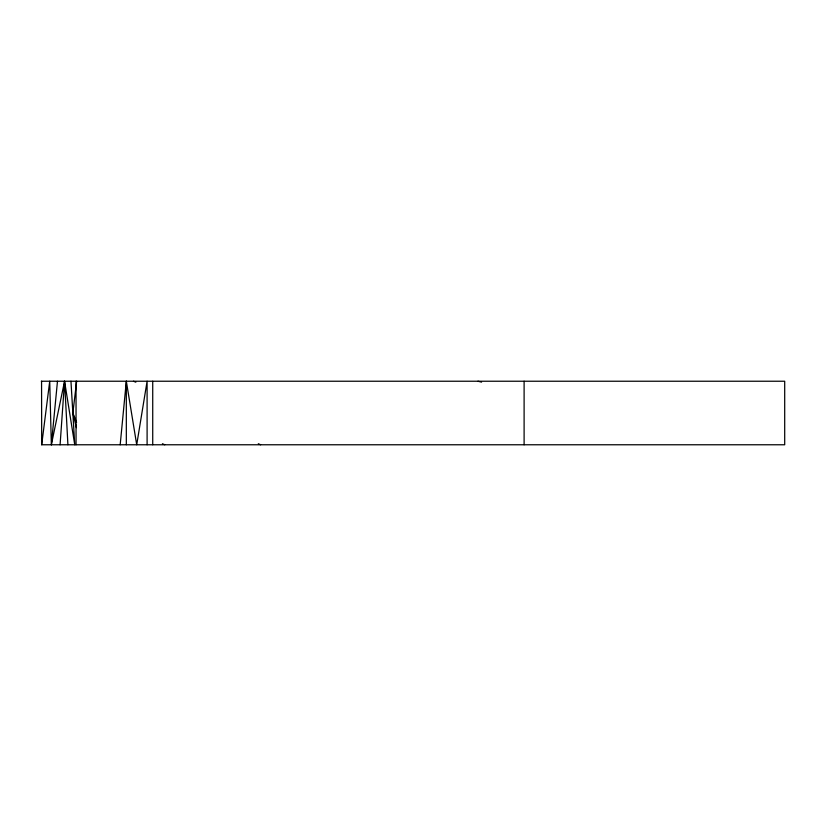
<?xml version="1.0" encoding="UTF-8"?>
<svg xmlns="http://www.w3.org/2000/svg" width="826" height="826" viewBox="0 0 826 826"><rect width="100%" height="100%" fill="white"/><g stroke="black" fill="none" stroke-linecap="round" stroke-linejoin="round"><path stroke-width="1.24" d="M60.092 444.77L64.562 381.23L74.743 444.77L70.964 381.23M41.3 381.23L784.7 381.23L784.7 444.77L41.692 444.77L49.715 381.23L51.346 444.77L57.479 381.23M120.183 444.77L126.326 381.23L136.713 444.77L147.1 381.23L147.1 444.77M76.436 427.661L72.853 413L76.663 381.23M51.346 444.77L64.562 381.23L67.908 444.77M477.934 381.23L481.579 382.128M133.492 381.23L135.836 382.19M162.412 443.717L164.756 444.77M258.301 443.717L260.624 444.77M72.853 413L76.591 422.416M41.558 381.23L41.692 444.77M524.107 381.23L524.107 444.77M152.727 381.23L152.727 444.77M126.326 381.23L126.326 444.77M76.044 381.23L76.044 444.77"/></g></svg>
